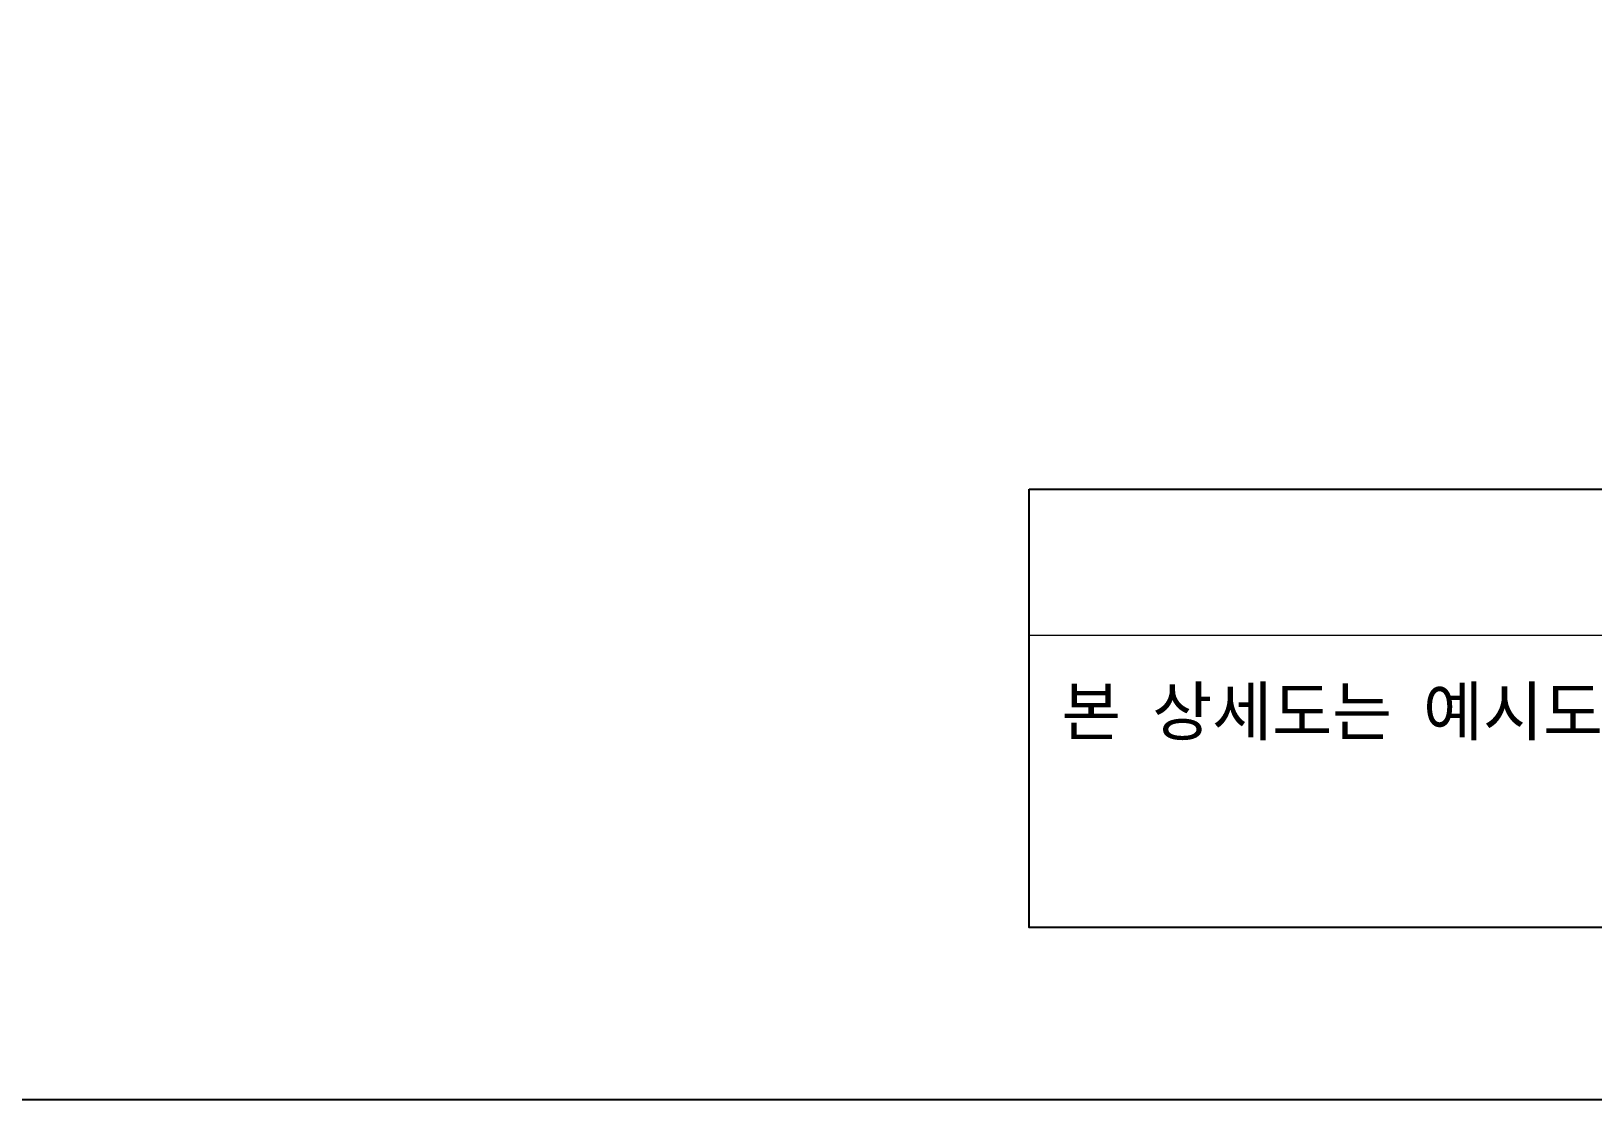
# Model space of a CAD drawing. Header units: millimetres. Extents: x -6 to 705, y -10 to 538.
# Drawn here: x 385.2 to 545.2, y -9.6 to 99.8 of the extents above; entities that cross this region are included whole.
import ezdxf

# ---------------------------------------------------------------- set-up
doc = ezdxf.new("R2010")
doc.units = ezdxf.units.MM
doc.styles.add('굴림', font='GulimChe.ttf')

msp = doc.modelspace()

# ---------------------------------------------------------------- linework, layer by layer
at = {"lineweight": 0}
for p, q in [((487.44, 52.9), (681.24, 52.9)), ((487.44, 37.94), (681.24, 37.94)), ((487.44, 37.94), (487.44, 8.01))]:
    msp.add_line(p, q, dxfattribs=at)
at = {"color": 7}
msp.add_lwpolyline([(705.24, -9.64), (-5.62, -9.64), (-5.62, 537.62), (705.24, 537.62)], close=True, dxfattribs=at)
msp.add_lwpolyline([(487.44, 52.9), (681.24, 52.9), (681.24, 8.01), (487.44, 8.01)], close=True)

# ---------------------------------------------------------------- texts
at = {"lineweight": 0, "insert": (490.73, 29.87), "char_height": 4.9, "attachment_point": 4, "style": '굴림'}
msp.add_mtext_dynamic_manual_height_columns('본 상세도는 예시도이며 감독관과 협의하여 시공할 것', width=204.1489, gutter_width=20, heights=[20.54], dxfattribs=at)

doc.saveas('drawing.dxf')
